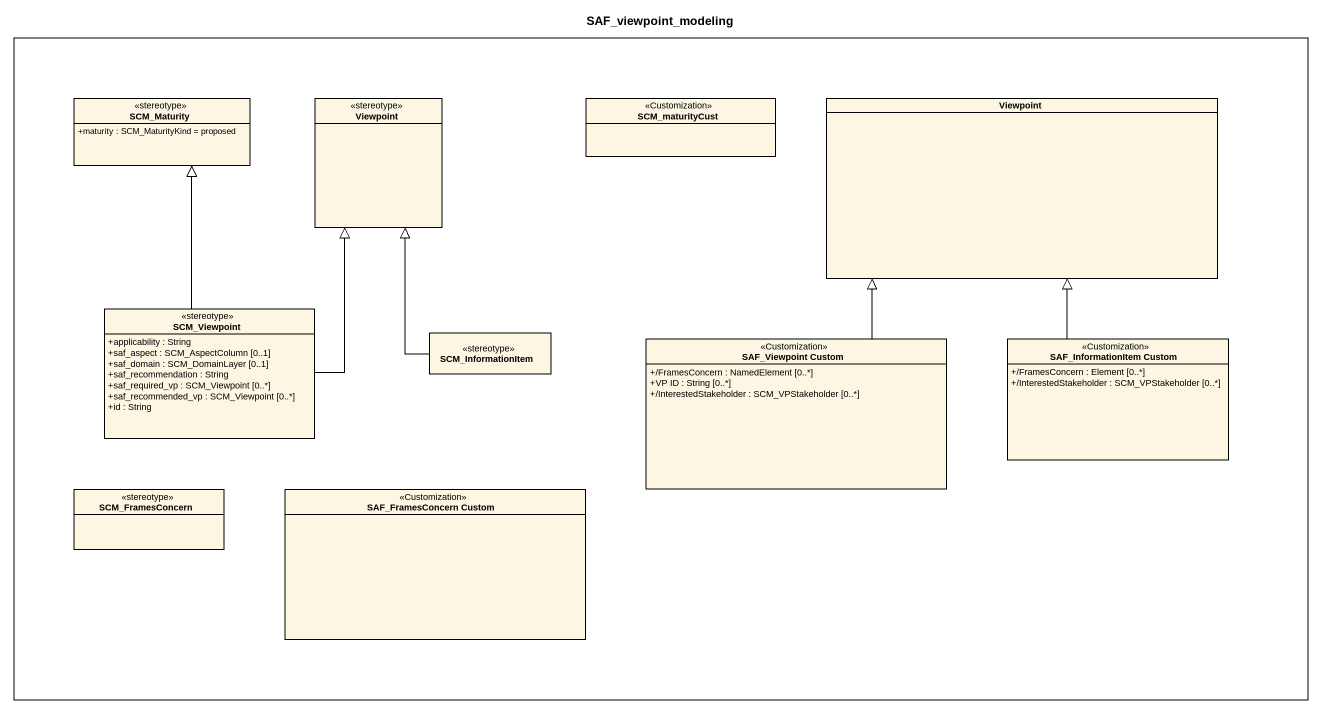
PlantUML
@startuml
title SAF_viewpoint_modeling
hide circle
hide empty members
skinparam classAttributeIconSize 0
rectangle " " as rectangle1 {
  class SCM_Maturity <<stereotype>> {
    +maturity : SCM_MaturityKind = proposed
  }
  class Viewpoint <<stereotype>>
  class SCM_maturityCust <<Customization>>
  class "Viewpoint" as Viewpoint_2
  class SCM_Viewpoint <<stereotype>> {
    +applicability : String
    +saf_aspect : SCM_AspectColumn [0..1]
    +saf_domain : SCM_DomainLayer [0..1]
    +saf_recommendation : String
    +saf_required_vp : SCM_Viewpoint [0..*]
    +saf_recommended_vp : SCM_Viewpoint [0..*]
    +id : String
  }
  class SCM_InformationItem <<stereotype>>
  class "SAF_Viewpoint Custom" as SAF_Viewpoint_Custom <<Customization>> {
    +/FramesConcern : NamedElement [0..*]
    +VP ID : String [0..*]
    +/InterestedStakeholder : SCM_VPStakeholder [0..*]
  }
  class "SAF_InformationItem Custom" as SAF_InformationItem_Custom <<Customization>> {
    +/FramesConcern : Element [0..*]
    +/InterestedStakeholder : SCM_VPStakeholder [0..*]
  }
  class SCM_FramesConcern <<stereotype>>
  class "SAF_FramesConcern Custom" as SAF_FramesConcern_Custom <<Customization>>
}
SCM_Viewpoint -up-|> SCM_Maturity
SCM_Viewpoint -up-|> Viewpoint
SCM_InformationItem -up-|> Viewpoint
SAF_Viewpoint_Custom -up-|> Viewpoint_2
SAF_InformationItem_Custom -up-|> Viewpoint_2
@enduml
